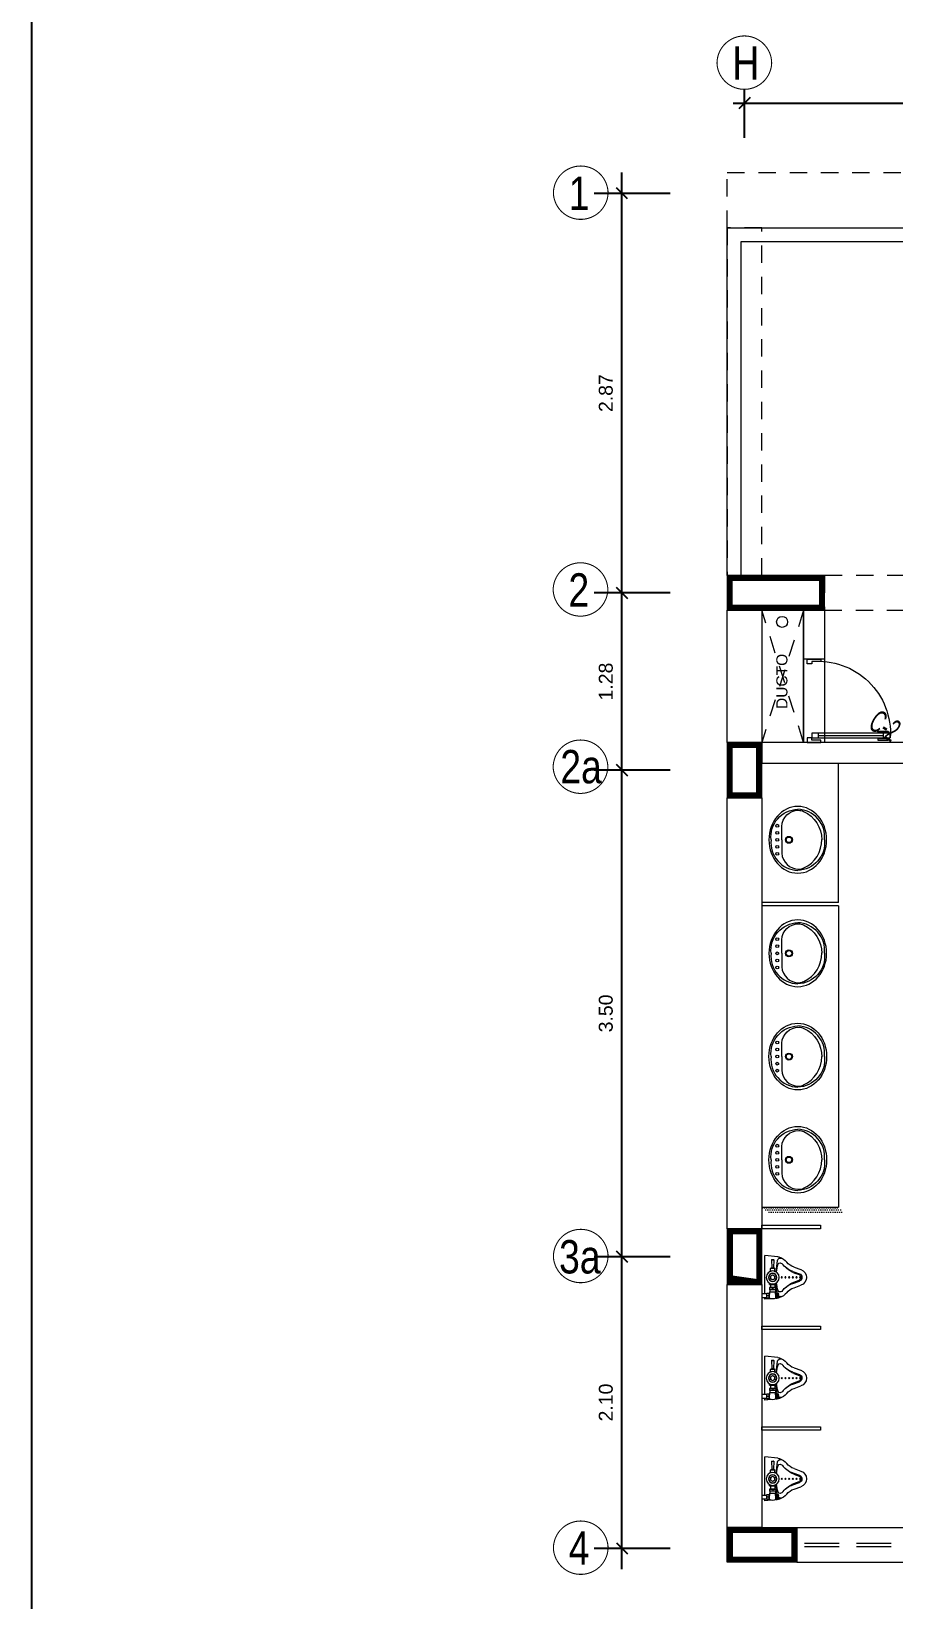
# Model space of a CAD drawing. Header units: millimetres. Extents: x 3354 to 3637, y 1117 to 1358.
# Drawn here: x 3560.66 to 3566.86, y 1123.65 to 1134.94 of the extents above; entities that cross this region are included whole.
import ezdxf

# ---------------------------------------------------------------- set-up
doc = ezdxf.new("R2010")
doc.units = ezdxf.units.MM
doc.linetypes.add('DASHED2', pattern=[0.375, 0.25, -0.125])
doc.linetypes.add('HIDDEN', pattern=[0.375, 0.25, -0.125])
for name, color, linetype, lineweight in [('APARAT. CORTE', 146, 'Continuous', 13), ('CASCO', 252, 'Continuous', 9), ('TABLERO', 122, 'Continuous', 25)]:
    doc.layers.add(name, color=color, linetype=linetype, lineweight=lineweight)
doc.layers.add('Efec-muebles', color=7, linetype='Continuous', lineweight=13, true_color=0x85826f)
doc.styles.add('1', font='arial.ttf')
doc.styles.add('2-SIETE', font='ARIALN.TTF', dxfattribs={"height": 0.07})
doc.styles.get("Standard").update_dxf_attribs({"font": 'arial.ttf'})
doc.styles.add('style1', font='arial.ttf')
doc.dimstyles.new('Esc  1  50', dxfattribs={"dimtxt": 0.1, "dimasz": 0.08, "dimexe": 0.2, "dimexo": 0.15, "dimgap": 0.065, "dimtad": 1, "dimzin": 4, "dimdsep": 46, "dimtxsty": 'Standard', "dimblk": 'OBLIQUE', "dimcen": 0.12, "dimdle": 0.15, "dimadec": 0, "dimazin": 0, "dimtfac": 1, "dimtix": 1, "dimtmove": 0, "dimatfit": 3, "dimldrblk": 'OBLIQUE', "dimfxl": 1, "dimarcsym": 0})

# ---------------------------------------------------------------- blocks, each defined once
blk = doc.blocks.new('16')
at = {"layer": 'Efec-muebles'}
for p, q in [((1291.457494044439, 413.8205598783505), (1291.492483534071, 413.8205598783505)), ((1291.457496480336, 413.8475598783505), (1291.492483534071, 413.8475598783505)), ((1291.520808695294, 413.8572273622274), (1291.477483534072, 413.8615598783497)), ((1291.477483534072, 413.8615598783497), (1291.477483534072, 413.8475598783506)), ((1291.477483534072, 413.8205598783505), (1291.477483534072, 413.5465598783492)), ((1291.492483534071, 413.8510598783494), (1291.492483534071, 413.8170598783498)), ((1291.492483534071, 413.8510598783494), (1291.509483534072, 413.8510598783494)), ((1291.492483534071, 413.8170598783498), (1291.509483534072, 413.8170598783498)), ((1291.494167514049, 413.8340598783496), (1291.507799554095, 413.8340598783496)), ((1291.509483534072, 413.8536897875027), (1291.511483534072, 413.8536897875027)), ((1291.509483534072, 413.8536897875027), (1291.509483534072, 413.8144299691965)), ((1291.509483534072, 413.8144299691965), (1291.513983534072, 413.8144299691965)), ((1291.511483534072, 413.8536897875027), (1291.511483534072, 413.8144299691965)), ((1291.513983534072, 413.824244923774), (1291.513983534072, 413.8075598783497)), ((1291.513983534072, 413.8075598783497), (1291.554983534071, 413.8075598783497)), ((1291.514483534072, 413.7925598783502), (1291.514483534072, 413.8075598783497)), ((1291.554483534072, 413.7925598783502), (1291.554483534072, 413.8075598783497)), ((1291.554983534071, 413.824244923774), (1291.554983534071, 413.8075598783497)), ((1291.554983534071, 413.8144299691965), (1291.566483534072, 413.8144299691965)), ((1291.557483534072, 413.8536897875027), (1291.566483534072, 413.8536897875027)), ((1291.557483534072, 413.8536897875027), (1291.557483534072, 413.8144299691965)), ((1291.566483534072, 413.8536897875027), (1291.566483534072, 413.8144299691965)), ((1291.572774962456, 413.8520307355109), (1291.566483534072, 413.852659878349)), ((1291.566483534072, 413.8510598783494), (1291.576483534072, 413.8510598783494)), ((1291.566483534072, 413.8170598783498), (1291.576483534072, 413.8170598783498)), ((1291.568167514049, 413.8340598783496), (1291.574799554095, 413.8340598783496)), ((1291.576483534072, 413.8510598783494), (1291.576483534072, 413.8170598783498)), ((1291.511983534072, 413.777559878349), (1291.511983534072, 413.7925598783502)), ((1291.556983534072, 413.7925598783502), (1291.511983534072, 413.7925598783502)), ((1291.556983534072, 413.777559878349), (1291.511983534072, 413.777559878349)), ((1291.512483534072, 413.7545598783498), (1291.556483534072, 413.7545598783498)), ((1291.512483534072, 413.7545598783498), (1291.512483534072, 413.7454985311386)), ((1291.518983534071, 413.7545598783498), (1291.518983534071, 413.777559878349)), ((1291.534483534073, 413.7797886753786), (1291.534483534073, 413.7903310813206)), ((1291.549983534072, 413.7545598783498), (1291.549983534072, 413.777559878349)), ((1291.556483534072, 413.7545598783498), (1291.556483534072, 413.7454985311386)), ((1291.556983534072, 413.777559878349), (1291.556983534072, 413.7925598783502)), ((1291.679047461301, 413.747502705405), (1291.726877153887, 413.7304371395192)), ((1291.68592756042, 413.737589698362), (1291.724528748933, 413.7238428242261)), ((1291.688460901918, 413.7780868048001), (1291.737612719391, 413.760582580854)), ((1291.513483534072, 413.6621055943622), (1291.513483534072, 413.6585598783957)), ((1291.523041858102, 413.6585598783957), (1291.513483534072, 413.6585598783957)), ((1291.519483534071, 413.6585598783957), (1291.519483534071, 413.6410598783958)), ((1291.549483534072, 413.6410598783958), (1291.519483534071, 413.6410598783958)), ((1291.519483534071, 413.6410598783958), (1291.521983534072, 413.6385598783953)), ((1291.546983534072, 413.6385598783953), (1291.521983534072, 413.6385598783953)), ((1291.525551330682, 413.5775598783956), (1291.527483534072, 413.6345598783963)), ((1291.527483534072, 413.6345598783963), (1291.541483534072, 413.6345598783963)), ((1291.543415737462, 413.5775598783956), (1291.541483534072, 413.6345598783963)), ((1291.545925210042, 413.6585598783957), (1291.555483534072, 413.6585598783957)), ((1291.549483534072, 413.6410598783958), (1291.546983534072, 413.6385598783953)), ((1291.549483534072, 413.6585598783957), (1291.549483534072, 413.6410598783958)), ((1291.555483534072, 413.6621055943622), (1291.555483534072, 413.6585598783957)), ((1291.679047461301, 413.660617051294), (1291.726877153887, 413.6776826171816)), ((1291.68592756042, 413.6705300583388), (1291.724528748933, 413.6842769324729)), ((1291.688460901918, 413.6300329519007), (1291.737612719391, 413.647537175845)), ((1291.572774962456, 413.556089021188), (1291.477483534072, 413.5465598783492)), ((1291.525551330682, 413.5775598783956), (1291.543415737462, 413.5775598783956)), ((1291.525551330682, 413.5775598783956), (1291.527551330682, 413.5755598783952)), ((1291.527551330682, 413.5755598783952), (1291.541415737461, 413.5755598783952)), ((1291.543415737462, 413.5775598783956), (1291.541415737461, 413.5755598783952))]:
    blk.add_line(p, q, dxfattribs=at)
blk.add_lwpolyline([(1291.518483534072, 413.6948222740437), (1291.534483534073, 413.6855846697352), (1291.550483534072, 413.6948222740437), (1291.550483534072, 413.7132974826571), (1291.534483534073, 413.7225350869638), (1291.518483534072, 413.7132974826571)], close=True, dxfattribs=at)
for centre, radius in [((1291.534483534073, 413.7040598783504), 0.0469165423001424), ((1291.534483534073, 413.7040598783504), 0.02999999999998321), ((1291.534483534073, 413.7040598783504), 0.02899999999998013), ((1291.534483534073, 413.7040598783504), 0.01599999999999469), ((1291.599626391215, 413.7040598783504), 0.003999999999997761), ((1291.626197819787, 413.7040598783504), 0.003999999999997761), ((1291.652769248358, 413.7040598783504), 0.003999999999997761), ((1291.679340676929, 413.7040598783504), 0.003999999999997761), ((1291.705912105501, 413.7040598783504), 0.003999999999997761), ((1291.732483534072, 413.7040598783504), 0.003999999999997761)]:
    blk.add_circle(centre, radius, dxfattribs=at)
for centre, radius, start, end in [((1291.514777679364, 413.8425598783495), 0.02229414529257797, 157.587875207636, 202.412124792364), ((1291.514777679364, 413.8255598783497), 0.02229414529257797, 157.587875207636, 202.412124792364), ((1291.487189388779, 413.8425598783495), 0.02229414529257797, 337.587875207636, 22.41212479236398), ((1291.487189388779, 413.8255598783497), 0.02229414529257797, 337.587875207636, 22.41212479236398), ((1291.534483534073, 413.8071205451477), 0.05193933320179912, 63.71577669251926, 116.2842233074807), ((1292.425930589159, 413.6994551168144), 0.8664592910788462, 172.1991494916692, 177.1156048586573), ((1291.588777679365, 413.8425598783495), 0.0222941452929311, 157.5878752079627, 202.412124791925), ((1291.588777679365, 413.8255598783497), 0.0222941452929311, 157.5878752079627, 202.4121247920374), ((1291.645125432454, 413.8142143881785), 0.0772665001970736, 171.3258568809907, 171.3812707123271), ((1291.567799776505, 413.8022788760016), 0.04999999999997202, 71.6099902745809, 84.28940686252888), ((1291.585863494778, 413.795881719824), 0.01325738612556508, 83.06801805716032, 158.0006681618528), ((1291.554189388779, 413.8425598783495), 0.0222941452929311, 337.5878752079627, 22.41212479192501), ((1291.554189388779, 413.8255598783497), 0.0222941452929311, 337.5878752079627, 22.41212479203733), ((1291.586961909564, 413.8225845076802), 0.01851259861336371, 116.9778612802032, 124.4726805103629), ((1291.595159387703, 413.806480671329), 0.03658280041394339, 82.2940201274445, 116.9778612802032), ((1291.548248176215, 413.7434703633306), 0.1119734316972804, 39.07428404528955, 71.6099902745809), ((1291.580797373681, 413.7713360774295), 0.03829084986524552, 60.04328182601611, 79.97412098307322), ((1291.720970257236, 413.8837091160065), 0.1105121296864768, 219.0742840452895, 252.8922252249584), ((1291.523233534072, 413.7630529213428), 0.02950695700632274, 67.58787520883106, 112.4121247911689), ((1291.523233534072, 413.8070668353565), 0.02950695700632274, 247.5878752088311, 292.4121247911689), ((1291.52962180838, 413.7244003651493), 0.0304421016153471, 97.81293156961858, 124.262090481391), ((1291.545733534072, 413.7630529213428), 0.02950695700632274, 67.58787520883106, 112.4121247911689), ((1291.545733534072, 413.8070668353565), 0.02950695700632274, 247.5878752088311, 292.4121247911689), ((1291.539345259763, 413.7244003651493), 0.0304421016153471, 55.73790951860902, 82.18706843038137), ((1292.16146120048, 413.6658589717779), 0.6031885444182388, 167.0681329384115, 172.8144350949504), ((1291.548248176215, 413.7434703633306), 0.07997343169729831, 39.07428404528955, 49.75298970439525), ((1291.720970257236, 413.8837091160065), 0.142512129686459, 219.0742840452895, 252.8922252249584), ((1291.769814928089, 413.9291480640503), 0.209121251718582, 220.3038672076021, 246.3503950471141), ((1291.714137593551, 413.7040598783504), 0.02234594051978189, 297.7110707537732, 62.28892924649502), ((1291.717483534072, 413.7040598783504), 0.02799999999998524, 289.6021197204341, 70.39788027956594), ((1291.717483534072, 413.7040598783504), 0.05999999999996734, 289.6021197204341, 70.39788027956594), ((1291.523983534072, 413.6860997049342), 0.02753982653848144, 247.5878752081296, 267.885830205129), ((1291.532303324065, 413.6403534971403), 0.007536338218031846, 193.7682958781222, 230.2424705371738), ((1291.53666374408, 413.6403534971403), 0.007536338218031846, 309.7575294628261, 346.2317041218778), ((1291.544983534072, 413.6860997049342), 0.02753982653848144, 272.1141697949754, 292.4121247918704), ((1292.425930589159, 413.7086646398846), 0.8664592910788462, 182.8843951413427, 188.3841797909419), ((1292.16146120048, 413.742260784921), 0.6031885444182388, 187.1855649050497, 192.9318670615885), ((1291.645125432454, 413.5939053685204), 0.0772665001970736, 188.6187292876729, 188.6741431190093), ((1291.586961909564, 413.5855352490187), 0.01851259861336371, 190.2141719783514, 243.0221387197968), ((1291.585863494778, 413.612238036875), 0.01325738612556508, 201.9993318381473, 276.9319819428396), ((1291.548248176215, 413.6646493933684), 0.1119734316972804, 288.3900097254191, 320.9257159547104), ((1291.580797373681, 413.6367836792695), 0.03829084986524552, 280.0258790169268, 299.9567181739839), ((1291.548248176215, 413.6646493933684), 0.07997343169729831, 310.2470102956048, 320.9257159547104), ((1291.769814928089, 413.4789716926487), 0.209121251718582, 113.6496049528542, 139.6961327923979), ((1291.720970257236, 413.5244106406943), 0.142512129686459, 107.1077747750416, 133.2117734895735), ((1291.720970257236, 413.5244106406943), 0.1105121296864768, 107.1077747750416, 140.9257159547105), ((1291.567799776505, 413.6058408806992), 0.04999999999997202, 275.7105931374712, 288.3900097254191), ((1291.595159387703, 413.60163908537), 0.03658280041394339, 243.0221387197968, 277.7059798725555)]:
    blk.add_arc(centre, radius, start, end, dxfattribs=at)
blk = doc.blocks.new('_Oblique')
at = {"color": 0, "linetype": 'ByBlock', "lineweight": -2}
blk.add_line((-0.5, -0.5), (0.5, 0.5), dxfattribs=at)
blk = doc.blocks.new('*D145')
at = {"layer": 'CASCO', "color": 0, "lineweight": -2, "transparency": 16777216}
for p, q in [((3565.790022173183, 1134.171585804128), (3565.790022173183, 1134.520159722659)), ((3569.040776622699, 1134.171585804128), (3569.040776622699, 1134.520159722659)), ((3565.710022173183, 1134.420159722659), (3569.120776622699, 1134.420159722659))]:
    blk.add_line(p, q, dxfattribs=at)
at = {"layer": 'Defpoints', "color": 0, "transparency": 16777216}
for p in [(3569.040776622699, 1134.420159722659), (3565.790022173183, 1133.921585804128), (3569.040776622699, 1133.921585804128)]:
    blk.add_point(p, dxfattribs=at)
at = {"layer": 'CASCO', "color": 0, "lineweight": -2, "transparency": 16777216, "xscale": 0.08, "yscale": 0.08, "zscale": 0.08, "rotation": 180}
blk.add_blockref('_Oblique', (3565.790022173183, 1134.420159722659), dxfattribs=at)
at = {"layer": 'CASCO', "color": 0, "lineweight": -2, "transparency": 16777216, "xscale": 0.08, "yscale": 0.08, "zscale": 0.08}
blk.add_blockref('_Oblique', (3569.040776622699, 1134.420159722659), dxfattribs=at)
at = {"layer": 'CASCO', "color": 0, "lineweight": 5, "transparency": 16777216, "insert": (3567.415399397941, 1134.536251127843), "char_height": 0.1, "attachment_point": 5}
blk.add_mtext('3.25', dxfattribs=at)
blk = doc.blocks.new('puerta.90')
for p, q in [((-0.7486100377805656, 0.0500000000004093), (-0.7486100377805088, 0.1000000000003638)), ((-0.7486100377802813, 0.071995805838128), (-0.0500000000002956, 0.0719958058379007)), ((-0.0500000000002956, 0.0499999999998409), (-0.0499999999999545, 0.0999999999997954))]:
    blk.add_line(p, q)
for points in [[(-0.0749999999999886, 0.874999999999943), (0.0249999999999773, 0.875), (0.0250000000016826, 0.8500000000000227), (0.0749999999999886, 0.849999999999909), (0.0749999999999886, 0.8999999999999772), (-0.0749999999999886, 0.8999999999999772)], [(0.0249999999996931, 0.0500000000000682), (-0.8236100377805541, 0.0500000000000682), (-0.8236100377802131, 0.1000000000001364), (0.0250000000000341, 0.0999999999996817)], [(-0.7960210483087167, 0.1076015756060542), (-0.7622689682240776, 0.1076015756059405), (-0.7622689682243619, 0.1031522264822797), (-0.7960210483090009, 0.1031522264820524)], [(-0.7960210483090009, 0.0423984243941504), (-0.7622689682243619, 0.0423984243941504), (-0.762268968224646, 0.0468477735183797), (-0.7960210483090009, 0.0468477735183797)], [(-0.0749999999999886, 0.0249999999999773), (0.0249999999999773, 0.0249999999999773), (0.0250000000016826, 0.0499999999999545), (0.0749999999999886, 0.0500000000000682), (0.0749999999999886, 0), (-0.0749999999999886, 0)]]:
    blk.add_lwpolyline(points, close=True)
for points in [[(-0.687422302779396, 0.1235656078575857), (-0.7974223027797507, 0.1235656078576994), (-0.8074223027797984, 0.1135656078575948), (-0.8074223027797984, 0.111066399489232), (-0.7024223027799508, 0.111066399489232, 0.5239543782337261), (-0.687422302779396, 0.1185656078574766)], [(-0.6874223027797371, 0.0264343921427326), (-0.7974223027798076, 0.0264343921428463), (-0.8074223027798552, 0.0364343921431782), (-0.8074223027798552, 0.0389336005115411), (-0.7024223027796666, 0.0389336005117684, -0.5239543782337261), (-0.6874223027794529, 0.0314343921429554)]]:
    blk.add_lwpolyline(points, format="xyb", close=True)
blk.add_arc((-0.0425875813903645, 0.0955739416802999), 0.7823509836038941, 85.04401936533247, 183.3395159149001)
blk = doc.blocks.new('*D151')
at = {"layer": 'CASCO', "color": 0, "lineweight": -2, "transparency": 16777216}
for p, q in [((3564.908758778645, 1123.871585919308), (3564.908758778645, 1126.270409794692)), ((3565.254333957572, 1126.120409794692), (3564.708758778645, 1126.120409794692)), ((3565.254333957572, 1124.021585919308), (3564.708758778645, 1124.021585919308))]:
    blk.add_line(p, q, dxfattribs=at)
at = {"layer": 'Defpoints', "color": 0, "transparency": 16777216}
for p in [(3564.908758778645, 1126.120409794692), (3565.404333957572, 1126.120409794692), (3565.404333957572, 1124.021585919308)]:
    blk.add_point(p, dxfattribs=at)
at = {"layer": 'CASCO', "color": 0, "lineweight": -2, "transparency": 16777216, "xscale": 0.08, "yscale": 0.08, "zscale": 0.08}
for p, rotation in [((3564.908758778645, 1126.120409794692), 90), ((3564.908758778645, 1124.021585919308), 270)]:
    blk.add_blockref('_Oblique', p, dxfattribs=dict(at, rotation=rotation))
at = {"layer": 'CASCO', "color": 0, "transparency": 16777216, "insert": (3564.792701479872, 1125.070997857001), "char_height": 0.1, "attachment_point": 5, "rotation": 90}
blk.add_mtext('2.10', dxfattribs=at)
blk = doc.blocks.new('*D152')
at = {"layer": 'CASCO', "color": 0, "lineweight": -2, "transparency": 16777216}
for p, q in [((3564.908758778645, 1125.970409794692), (3564.908758778645, 1129.771261679562)), ((3565.254333957572, 1129.621261679562), (3564.708758778645, 1129.621261679562)), ((3565.254333957572, 1126.120409794692), (3564.708758778645, 1126.120409794692))]:
    blk.add_line(p, q, dxfattribs=at)
at = {"layer": 'Defpoints', "color": 0, "transparency": 16777216}
for p in [(3564.908758778645, 1129.621261679562), (3565.404333957572, 1129.621261679562), (3565.404333957572, 1126.120409794692)]:
    blk.add_point(p, dxfattribs=at)
at = {"layer": 'CASCO', "color": 0, "lineweight": -2, "transparency": 16777216, "xscale": 0.08, "yscale": 0.08, "zscale": 0.08}
for p, rotation in [((3564.908758778645, 1129.621261679562), 90), ((3564.908758778645, 1126.120409794692), 270)]:
    blk.add_blockref('_Oblique', p, dxfattribs=dict(at, rotation=rotation))
at = {"layer": 'CASCO', "color": 0, "transparency": 16777216, "insert": (3564.792667373461, 1127.870835737128), "char_height": 0.1, "attachment_point": 5, "rotation": 90}
blk.add_mtext('3.50', dxfattribs=at)
blk = doc.blocks.new('*D153')
at = {"layer": 'CASCO', "color": 0, "lineweight": -2, "transparency": 16777216}
for p, q in [((3564.908758778645, 1130.746585852871), (3564.908758778645, 1133.921585804128)), ((3565.254333957572, 1133.771585804127), (3564.708758778645, 1133.771585804127)), ((3565.254333957572, 1130.896585852871), (3564.708758778645, 1130.896585852871))]:
    blk.add_line(p, q, dxfattribs=at)
at = {"layer": 'Defpoints', "color": 0, "transparency": 16777216}
for p in [(3564.908758778645, 1133.771585804127), (3565.404333957572, 1133.771585804127), (3565.404333957572, 1130.896585852871)]:
    blk.add_point(p, dxfattribs=at)
at = {"layer": 'CASCO', "color": 0, "lineweight": -2, "transparency": 16777216, "xscale": 0.08, "yscale": 0.08, "zscale": 0.08}
for p, rotation in [((3564.908758778645, 1133.771585804127), 90), ((3564.908758778645, 1130.896585852871), 270)]:
    blk.add_blockref('_Oblique', p, dxfattribs=dict(at, rotation=rotation))
at = {"layer": 'CASCO', "color": 0, "transparency": 16777216, "insert": (3564.792701479872, 1132.3340858285), "char_height": 0.1, "attachment_point": 5, "rotation": 90}
blk.add_mtext('2.87', dxfattribs=at)
blk = doc.blocks.new('*D154')
at = {"layer": 'CASCO', "color": 0, "lineweight": -2, "transparency": 16777216}
for p, q in [((3564.908758778645, 1129.471261679562), (3564.908758778645, 1131.046585852871)), ((3565.254333957572, 1130.896585852871), (3564.708758778645, 1130.896585852871)), ((3565.254333957572, 1129.621261679562), (3564.708758778645, 1129.621261679562))]:
    blk.add_line(p, q, dxfattribs=at)
at = {"layer": 'Defpoints', "color": 0, "transparency": 16777216}
for p in [(3564.908758778645, 1130.896585852871), (3565.404333957572, 1130.896585852871), (3565.404333957572, 1129.621261679562)]:
    blk.add_point(p, dxfattribs=at)
at = {"layer": 'CASCO', "color": 0, "lineweight": -2, "transparency": 16777216, "xscale": 0.08, "yscale": 0.08, "zscale": 0.08}
for p, rotation in [((3564.908758778645, 1130.896585852871), 90), ((3564.908758778645, 1129.621261679562), 270)]:
    blk.add_blockref('_Oblique', p, dxfattribs=dict(at, rotation=rotation))
at = {"layer": 'CASCO', "color": 0, "transparency": 16777216, "insert": (3564.792701479872, 1130.258923766217), "char_height": 0.1, "attachment_point": 5, "rotation": 90}
blk.add_mtext('1.28', dxfattribs=at)

msp = doc.modelspace()

# ---------------------------------------------------------------- hatches: boundary and pattern name
at = {"layer": 'CASCO'}
h = msp.add_hatch(dxfattribs=at)
h.set_pattern_fill('DOTS', color=256, scale=0.01, angle=180, style=0)
h.set_pattern_definition([(180, (1535.355428284367, -154.465221357694), (-0.007937500000000002, -0.015875), [0, -0.015875])])
h.paths.add_polyline_path([(3566.465776622696, 1126.475650739186), (3566.515776622697, 1126.425650739186), (3565.965776622696, 1126.425650739186), (3565.915776622697, 1126.475650739186)])

# ---------------------------------------------------------------- linework, layer by layer
at = {"ltscale": 2}
msp.add_lwpolyline([(3560.658095525225, 1116.840656937465), (3602.939807132789, 1116.840656937465), (3602.939807132789, 1152.896576094499), (3560.658095525225, 1152.896576094499)], close=True, dxfattribs=at)
at = {"layer": 'CASCO', "linetype": 'HIDDEN', "lineweight": 5, "ltscale": 0.5}
for p, q in [((3566.215776622706, 1130.771585872028), (3565.914252943584, 1129.821261679749)), ((3566.215776463155, 1129.820409746813), (3565.914252943584, 1130.771585852871))]:
    msp.add_line(p, q, dxfattribs=at)
at = {"layer": 'CASCO'}
for p, q in [((3566.215776622706, 1130.771585872028), (3566.215776463155, 1129.820409924371)), ((3566.365776622706, 1130.771585852871), (3566.365776463154, 1129.820409905215))]:
    msp.add_line(p, q, dxfattribs=at)
at = {"layer": 'CASCO', "lineweight": 5}
for p, q in [((3566.465776622696, 1128.669944748627), (3566.465776635527, 1129.670409892071)), ((3566.465776622696, 1128.669944748627), (3565.915776622697, 1128.669944748627)), ((3566.465776622696, 1128.644944748627), (3565.915776622697, 1128.644944748627)), ((3566.465776622696, 1128.644944748627), (3566.465776622696, 1126.475650739186)), ((3565.915776622697, 1126.475650739186), (3566.465776622696, 1126.475650739186)), ((3566.16652436222, 1124.171585919308), (3568.916307700598, 1124.171585919308)), ((3566.16652436222, 1123.922050716328), (3568.916307700598, 1123.922050716328))]:
    msp.add_line(p, q, dxfattribs=at)
at = {"layer": 'CASCO', "ltscale": 2, "const_width": 0.0076}
for points in [[(3565.986114783386, 1134.707497304136, -0.9516877562409769), (3565.592419308693, 1134.707497304136, -1)], [(3564.808758778645, 1133.771585804127, -0.9516877562409769), (3564.415063303952, 1133.771585804127, -1)], [(3564.806981187182, 1130.916585852871, -0.9516877562409769), (3564.413285712489, 1130.916585852871, -1)], [(3564.806981187182, 1129.641261679562, -0.9516877562409769), (3564.413285712489, 1129.641261679562, -1)], [(3564.808758778645, 1126.120409794692, -0.9516877562409769), (3564.415063303952, 1126.120409794692, -1)], [(3564.808758778645, 1124.021585919308, -0.9516877562409769), (3564.415063303952, 1124.021585919308, -1)]]:
    msp.add_lwpolyline(points, format="xyb", close=True, dxfattribs=at)
at = {"layer": 'CASCO', "linetype": 'HIDDEN', "lineweight": 5, "ltscale": 0.5}
msp.add_lwpolyline([(3565.665776622707, 1133.524190460474), (3565.665776622712, 1133.921585804128), (3576.417997668715, 1133.921585804128), (3576.417997668715, 1133.524190460465)], dxfattribs=at)
for points in [[(3565.914252943584, 1133.524190460474), (3565.665776622707, 1133.524190460474), (3565.665776622706, 1131.021585852871), (3565.914252943584, 1131.021585852871)], [(3566.365776622706, 1130.77158463819), (3575.717997668712, 1130.77158463819), (3575.717997668712, 1131.021585852872), (3566.365776622706, 1131.021585852872)]]:
    msp.add_lwpolyline(points, close=True, dxfattribs=at)
at = {"layer": 'CASCO', "lineweight": 5}
for points in [[(3565.665776622706, 1131.021585852871), (3565.665776622706, 1133.524190460474), (3576.417997668712, 1133.524190460465), (3576.417997668712, 1131.021585852871)], [(3565.765776622706, 1131.021585852871), (3565.765776622706, 1133.424190460474), (3576.317997668712, 1133.424190460465), (3576.317997668712, 1131.021585852871)]]:
    msp.add_lwpolyline(points, dxfattribs=at)
for points in [[(3566.365776622706, 1131.021585852871), (3565.665776622706, 1131.021585852871), (3565.665776622706, 1130.771585852871), (3566.365776622706, 1130.771585852871)], [(3565.665776622706, 1129.421261679376), (3565.914288446889, 1129.421261679376), (3565.914288446889, 1129.821261679749), (3565.665776622706, 1129.821261679749)], [(3565.915776622697, 1126.320409746813), (3565.66652436222, 1126.320409746813), (3565.666524362232, 1125.920409842572), (3565.915776622697, 1125.92040974644)], [(3566.337454714367, 1126.321333579325), (3565.916113190571, 1126.321333579325), (3565.916113190571, 1126.346207409334), (3566.337454714367, 1126.346207409334)], [(3566.337454714367, 1125.596459749316), (3565.916113190571, 1125.596459749316), (3565.916113190571, 1125.621333579325), (3566.337454714367, 1125.621333579325)], [(3566.337454714367, 1124.871585919308), (3565.916113190571, 1124.871585919308), (3565.916113190571, 1124.896459749317), (3566.337454714367, 1124.896459749317)], [(3566.16652436222, 1123.921585919308), (3565.66652436222, 1123.921585919308), (3565.66652436222, 1124.171585919308), (3566.16652436222, 1124.171585919308)]]:
    msp.add_lwpolyline(points, close=True, dxfattribs=at)
at = {"layer": 'CASCO', "const_width": 0.04}
for points in [[(3566.345776622706, 1131.001585852871), (3565.685776622706, 1131.001585852871), (3565.685776622706, 1130.791585852871), (3566.345776622706, 1130.791585852871)], [(3565.685776622706, 1129.441261679376), (3565.894288446889, 1129.441261679376), (3565.894288446889, 1129.801261679749), (3565.685776622706, 1129.801261679749)], [(3565.895776622697, 1126.300409746813), (3565.686524362221, 1126.300409746813), (3565.686524362231, 1125.940409834858), (3565.895776622697, 1125.940409754154)], [(3566.14652436222, 1123.941585919308), (3565.68652436222, 1123.941585919308), (3565.68652436222, 1124.151585919308), (3566.14652436222, 1124.151585919308)]]:
    msp.add_lwpolyline(points, close=True, dxfattribs=at)
at = {"layer": 'CASCO'}
for points in [[(3565.665776622706, 1130.77158585287), (3565.914252943584, 1130.77158585287), (3565.914252943584, 1129.821261679749), (3565.665776622706, 1129.821261679749)], [(3566.365776463154, 1129.820409746813), (3566.215776622706, 1129.820409746813), (3566.215776622706, 1130.771585852871), (3566.365776463154, 1130.771585852871)], [(3566.21577661808, 1130.771585852871), (3566.365776463154, 1130.771585852871), (3566.365776463154, 1130.420409940834), (3566.21577661808, 1130.420409940834)], [(3567.766524361112, 1129.670409725951), (3567.766524361112, 1129.820409726324), (3565.914252943584, 1129.820409962879), (3565.914252943584, 1129.670409962507)], [(3567.766524361112, 1129.820409746813), (3565.914993291014, 1129.820409746813), (3565.914993291014, 1129.670409982996), (3567.766524361112, 1129.670409982996)], [(3565.915776622697, 1126.320409746813), (3565.665776622706, 1126.320409746813), (3565.665776622706, 1129.421261679376), (3565.915776622697, 1129.421261679376)], [(3565.666524362209, 1125.920409654719), (3565.915776622697, 1125.92040974644), (3565.916300309622, 1124.171585919308), (3565.666307700598, 1124.171585919308)], [(3565.66652436222, 1125.92040974644), (3565.915776622697, 1125.92040974644), (3565.916300309622, 1124.171585919308), (3565.666307700598, 1124.171585919308)]]:
    msp.add_lwpolyline(points, close=True, dxfattribs=at)
at = {"layer": 'CASCO', "linetype": 'DASHED2', "lineweight": 5}
for points in [[(3566.221361874648, 1124.058336789344), (3568.916307700598, 1124.058948077344)], [(3566.221361874648, 1124.035764643312), (3568.916307700598, 1124.035153355311)]]:
    msp.add_lwpolyline(points, dxfattribs=at)
at = {"layer": 'CASCO', "lineweight": 5}
msp.add_circle((3566.061223748492, 1130.688102759241), 0.03952616016363208, dxfattribs=at)
at = {"layer": 'Efec-muebles', "lineweight": 5}
for p, q in [((3566.058074765532, 1129.119944748644), (3566.058074765532, 1129.216801098122)), ((3566.058074765532, 1129.119944748644), (3566.059083161804, 1129.023093648645)), ((3566.058074765532, 1128.303194021494), (3566.058074765532, 1128.400050370971)), ((3566.058074765532, 1128.303194021494), (3566.059083161804, 1128.206342921495)), ((3566.058074765532, 1127.560297743907), (3566.059083161804, 1127.657148843906)), ((3566.058074765532, 1127.560297743907), (3566.058074765532, 1127.46344139443)), ((3566.058074765532, 1126.817401466319), (3566.059083161804, 1126.914252566318)), ((3566.058074765532, 1126.817401466319), (3566.058074765532, 1126.720545116842))]:
    msp.add_line(p, q, dxfattribs=at)
for points in [[(3565.98135124246, 1129.119944748644, -0.4344417565379908), (3566.17385124246, 1129.339944748645, -1.298986634239803)], [(3566.058074765532, 1129.216801098122, -0.4000329891826086), (3566.178267882043, 1129.332359655936, -0.1081748088570634), (3566.215899587506, 1129.32430572177, -0.2960146507804789), (3566.346557944576, 1129.119944748644, 3.713633218520629)], [(3566.36635124246, 1129.119944748644, 0.4344417565379908), (3566.17385124246, 1129.339944748645, 1.298986634239803)], [(3565.98135124246, 1129.119944748644, 0.4344417565379908), (3566.17385124246, 1128.899944748644, 1.298986634239803)], [(3566.059083161804, 1129.023093648645, 0.4000329891826086), (3566.18047287377, 1128.908792715274, 0.1081748088570634), (3566.218018688075, 1128.917238006257, 0.2960146507804789), (3566.346542309193, 1129.122948220938, -3.713633218520629)], [(3566.36635124246, 1129.119944748644, -0.4344417565379908), (3566.17385124246, 1128.899944748644, -1.298986634239803)], [(3565.98135124246, 1128.303194021494, -0.4344417565379908), (3566.17385124246, 1128.523194021495, -1.298986634239803)], [(3566.058074765532, 1128.400050370971, -0.4000329891826086), (3566.178267882043, 1128.515608928786, -0.1081748088570634), (3566.215899587506, 1128.50755499462, -0.2960146507804789), (3566.346557944576, 1128.303194021494, 3.713633218520629)], [(3566.36635124246, 1128.303194021494, 0.4344417565379908), (3566.17385124246, 1128.523194021495, 1.298986634239803)], [(3565.98135124246, 1128.303194021494, 0.4344417565379908), (3566.17385124246, 1128.083194021494, 1.298986634239803)], [(3566.059083161804, 1128.206342921495, 0.4000329891826086), (3566.18047287377, 1128.092041988124, 0.1081748088570634), (3566.218018688075, 1128.100487279107, 0.2960146507804789), (3566.346542309193, 1128.306197493788, -3.713633218520629)], [(3566.36635124246, 1128.303194021494, -0.4344417565379908), (3566.17385124246, 1128.083194021494, -1.298986634239803)], [(3565.98135124246, 1127.560297743907, -0.4344417565379908), (3566.17385124246, 1127.780297743907, -1.298986634239803)], [(3566.059083161804, 1127.657148843906, -0.4000329891826086), (3566.18047287377, 1127.771449777277, -0.1081748088570634), (3566.218018688075, 1127.763004486294, -0.2960146507804789), (3566.346542309193, 1127.557294271614, 3.713633218520629)], [(3566.36635124246, 1127.560297743907, 0.4344417565379908), (3566.17385124246, 1127.780297743907, 1.298986634239803)], [(3565.98135124246, 1127.560297743907, 0.4344417565379908), (3566.17385124246, 1127.340297743906, 1.298986634239803)], [(3566.058074765532, 1127.46344139443, 0.4000329891826086), (3566.178267882043, 1127.347882836615, 0.1081748088570634), (3566.215899587506, 1127.355936770781, 0.2960146507804789), (3566.346557944576, 1127.560297743907, -3.713633218520629)], [(3566.36635124246, 1127.560297743907, -0.4344417565379908), (3566.17385124246, 1127.340297743906, -1.298986634239803)], [(3565.98135124246, 1126.817401466319, -0.4344417565379908), (3566.17385124246, 1127.037401466319, -1.298986634239803)], [(3566.059083161804, 1126.914252566318, -0.4000329891826086), (3566.18047287377, 1127.028553499689, -0.1081748088570634), (3566.218018688075, 1127.020108208706, -0.2960146507804789), (3566.346542309193, 1126.814397994026, 3.713633218520629)], [(3566.36635124246, 1126.817401466319, 0.4344417565379908), (3566.17385124246, 1127.037401466319, 1.298986634239803)], [(3565.98135124246, 1126.817401466319, 0.4344417565379908), (3566.17385124246, 1126.597401466319, 1.298986634239803)], [(3566.058074765532, 1126.720545116842, 0.4000329891826086), (3566.178267882043, 1126.604986559027, 0.1081748088570634), (3566.215899587506, 1126.613040493193, 0.2960146507804789), (3566.346557944576, 1126.817401466319, -3.713633218520629)], [(3566.36635124246, 1126.817401466319, -0.4344417565379908), (3566.17385124246, 1126.597401466319, -1.298986634239803)]]:
    msp.add_lwpolyline(points, format="xyb", dxfattribs=at)
for centre, radius in [((3566.026432032251, 1129.221444748644), 0.01000000000000385), ((3566.026432032251, 1129.170944748645), 0.01000000000000385), ((3566.110377048996, 1129.119944748627), 0.02500000000000961), ((3566.110377048996, 1129.119944748627), 0.02000000000000769), ((3566.026432032251, 1129.119944748627), 0.01000000000000385), ((3566.026432032251, 1129.068944748627), 0.01000000000000385), ((3566.026432032251, 1129.018444748627), 0.01000000000000385), ((3566.026432032251, 1128.404694021494), 0.01000000000000385), ((3566.026432032251, 1128.354194021495), 0.01000000000000385), ((3566.026432032251, 1128.303194021477), 0.01000000000000385), ((3566.026432032251, 1128.252194021477), 0.01000000000000385), ((3566.110377048996, 1128.303194021477), 0.02500000000000961), ((3566.110377048996, 1128.303194021477), 0.02000000000000769), ((3566.026432032251, 1128.201694021476), 0.01000000000000385), ((3566.026432032251, 1127.661797743925), 0.01000000000000385), ((3566.026432032251, 1127.611297743924), 0.01000000000000385), ((3566.026432032251, 1127.560297743924), 0.01000000000000385), ((3566.110377048996, 1127.560297743924), 0.02500000000000961), ((3566.110377048996, 1127.560297743924), 0.02000000000000769), ((3566.026432032251, 1127.509297743906), 0.01000000000000385), ((3566.026432032251, 1127.458797743907), 0.01000000000000385), ((3566.026432032251, 1126.918901466337), 0.01000000000000385), ((3566.026432032251, 1126.868401466337), 0.01000000000000385), ((3566.026432032251, 1126.817401466336), 0.01000000000000385), ((3566.026432032251, 1126.766401466318), 0.01000000000000385), ((3566.110377048996, 1126.817401466336), 0.02500000000000961), ((3566.110377048996, 1126.817401466336), 0.02000000000000769), ((3566.026432032251, 1126.715901466319), 0.01000000000000385)]:
    msp.add_circle(centre, radius, dxfattribs=at)
at = {"layer": 'Efec-muebles', "lineweight": 5, "extrusion": (0, 0, -1)}
for centre in [(3566.17385124246, 1129.119944748644), (3566.17385124246, 1128.303194021494)]:
    msp.add_ellipse(centre, major_axis=(4.408728476932202e-17, -0.2400000000000942), ratio=0.8645833333333391, dxfattribs=at)
at = {"layer": 'Efec-muebles', "lineweight": 5}
for centre in [(3566.17385124246, 1127.560297743907), (3566.17385124246, 1126.817401466319)]:
    msp.add_ellipse(centre, major_axis=(4.408728476932202e-17, 0.2400000000000942), ratio=0.8645833333333391, dxfattribs=at)

# ---------------------------------------------------------------- block references
at = {"layer": 'APARAT. CORTE', "lineweight": 5, "xscale": -1, "rotation": 180}
for p in [(2274.458741990834, 1539.675399581118), (2274.458741990834, 1538.95052575111), (2274.458741990834, 1538.225651921101)]:
    msp.add_blockref('16', p, dxfattribs=at)
at = {"layer": 'CASCO', "xscale": -0.6666666956003634, "yscale": 0.6666666956003634, "zscale": 0.6666666956003634}
msp.add_blockref('puerta.90', (3566.29077652701, 1129.820409914793), dxfattribs=at)

# ---------------------------------------------------------------- texts
at = {"layer": 'CASCO', "style": 'style1', "width": 0.8}
for s, p in [('H', (3565.702649221207, 1134.589685231816)), ('1', (3564.525293216467, 1133.652791467142)), ('2', (3564.523515625003, 1130.797791515886)), ('2a', (3564.465000746251, 1129.52639640124)), ('3a', (3564.456138319924, 1125.999759293496)), ('4', (3564.525293216467, 1123.903773846988))]:
    msp.add_text(s, height=0.24, dxfattribs=at).set_placement(p)
at = {"layer": 'CASCO', "lineweight": 5, "insert": (3566.019385571188, 1130.25980827262), "char_height": 0.07997836198864518, "width": 1.798218907259447, "attachment_point": 2, "rotation": 90, "style": '1'}
msp.add_mtext('\\A1;DUCTO', dxfattribs=at)
at = {"layer": 'TABLERO', "style": '2-SIETE', "width": 0.7}
msp.add_text('C-2', height=0.1599221635348385, rotation=328.4297245281018, dxfattribs=at).set_placement((3566.671544393048, 1129.927846906195, 0.1785806018595941))

# ---------------------------------------------------------------- dimensions: what is measured, and where the dimension line sits
at = {"layer": 'CASCO', "lineweight": 5}
dim = msp.add_linear_dim(base=(3569.040776622699, 1134.420159722659), p1=(3565.790022173183, 1133.921585804128), p2=(3569.040776622699, 1133.921585804128), angle=180, dimstyle='Esc  1  50', override={"dimexe": 0.1, "dimexo": 0.25, "dimdle": 0.08}, dxfattribs=at)
dim.commit()
dim.dimension.update_dxf_attribs({"geometry": '*D145', "text_midpoint": (3567.415399397941, 1134.536251127843)})
at = {"layer": 'CASCO'}
for base, p1, p2, picture, middle in [((3564.908758778645, 1133.771585804127), (3565.404333957572, 1130.896585852871), (3565.404333957572, 1133.771585804127), '*D153', (3564.792701479872, 1132.3340858285)), ((3564.908758778645, 1130.896585852871), (3565.404333957572, 1129.621261679562), (3565.404333957572, 1130.896585852871), '*D154', (3564.792701479872, 1130.258923766217)), ((3564.908758778645, 1129.621261679562), (3565.404333957572, 1126.120409794692), (3565.404333957572, 1129.621261679562), '*D152', (3564.792667373461, 1127.870835737128)), ((3564.908758778645, 1126.120409794692), (3565.404333957572, 1124.021585919308), (3565.404333957572, 1126.120409794692), '*D151', (3564.792701479872, 1125.070997857001))]:
    dim = msp.add_linear_dim(base=base, p1=p1, p2=p2, angle=270, dimstyle='Esc  1  50', dxfattribs=at)
    dim.commit()
    dim.dimension.update_dxf_attribs({"geometry": picture, "text_midpoint": middle})

doc.saveas('drawing.dxf')
